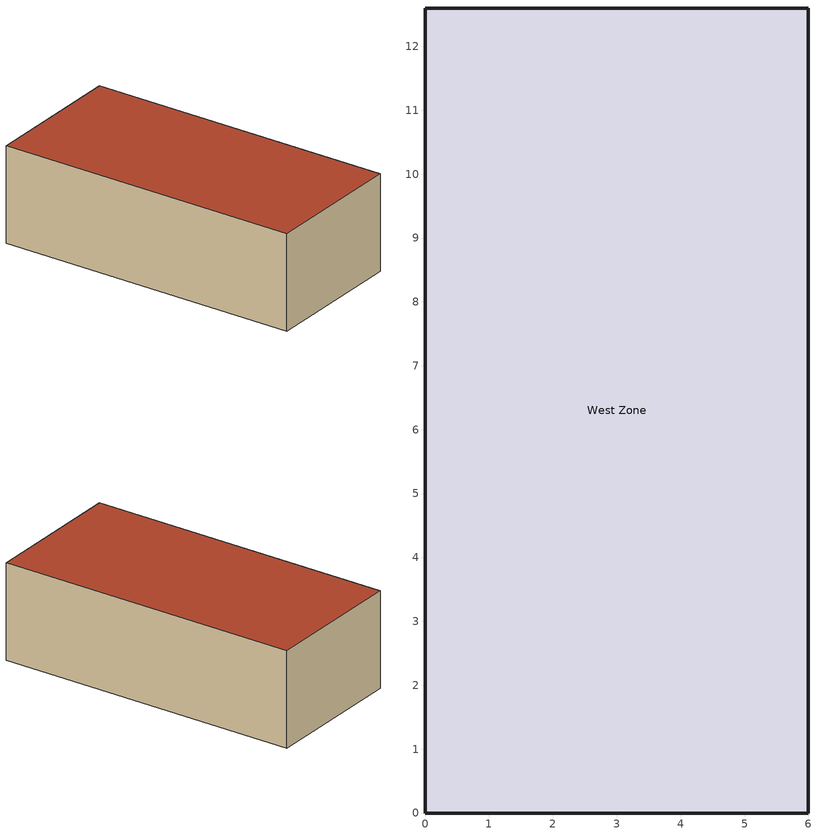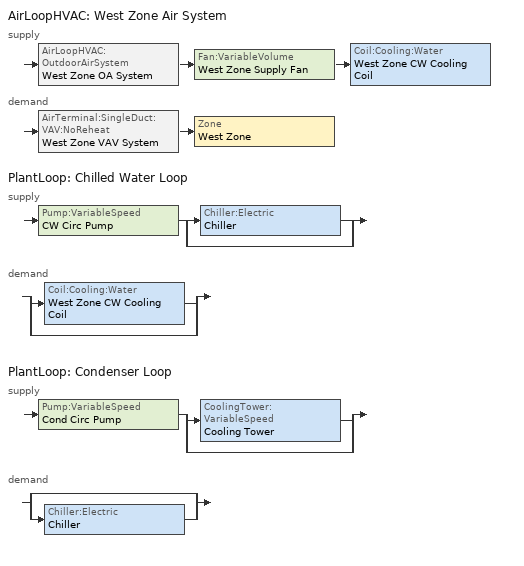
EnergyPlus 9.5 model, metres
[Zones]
West Zone
 floor ground (FLOOR): 6,0 0,0 0,12.6 6,12.6 z0
 wall outside (ext-walls): 0,0 6,0 6,12.6 0,12.6 0,0 z0:4
 roof outside (ROOF19): 0,12.6 0,0 6,0 6,12.6 z4
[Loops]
AirLoopHVAC 'West Zone Air System'
 supply: AirLoopHVAC:OutdoorAirSystem 'West Zone OA System' > Fan:VariableVolume 'West Zone Supply Fan' > Coil:Cooling:Water 'West Zone CW Cooling Coil'
 demand: AirTerminal:SingleDuct:VAV:NoReheat 'West Zone VAV System' > Zone 'West Zone'
PlantLoop 'Chilled Water Loop'
 supply: Pump:VariableSpeed 'CW Circ Pump' > split
  | Chiller:Electric 'Chiller'
  | bypass
 demand: split
  | Coil:Cooling:Water 'West Zone CW Cooling Coil'
  | bypass
PlantLoop 'Condenser Loop'
 supply: Pump:VariableSpeed 'Cond Circ Pump' > split
  | CoolingTower:VariableSpeed 'Cooling Tower'
  | bypass
 demand: split
  | bypass
  | Chiller:Electric 'Chiller'
[Building]
Simple One Zone (Wireframe DXF): North Axis {deg}=0; Terrain=Suburbs; Loads Convergence Tolerance Value {W}=.04; Temperature Convergence Tolerance Value {deltaC}=.004; Solar Distribution=MinimalShadowing; Maximum Number of Warmup Days=30; Minimum Number of Warmup Days=6
[Site:Location]
SINGAPORE: Latitude {deg}=1.37; Longitude {deg}=103.98; Time Zone {hr}=8; Elevation {m}=16
[SizingPeriod:DesignDay] Day of Month=21; Dry-Bulb Temperature Range Modifier Type=DefaultMultipliers; Barometric Pressure {Pa}=101133; Rain Indicator=No; Snow Indicator=No; Daylight Saving Time Indicator=No
Name | Month | Day Type | Maximum Dry-Bulb Temperature {C} | Daily Dry-Bulb Temperature Range {deltaC} | Humidity Condition Type | Wetbulb or DewPoint at Maximum Dry-Bulb {C} | Wind Speed {m/s} | Wind Direction {deg} | Solar Model Indicator | ASHRAE Clear Sky Optical Depth for Beam Irradiance (taub) | ASHRAE Clear Sky Optical Depth for Diffuse Irradiance (taud) | Enthalpy at Maximum Dry-Bulb {J/kg} | Sky Clearness
SINGAPORE Ann Clg .4% Condns DB=>MWB | 6 | SummerDesignDay | 33.2 | 5.5 | Wetbulb | 26.4 | 4.1 | 30 | ASHRAETau | 0.494 | 2.03
SINGAPORE Ann Clg .4% Condns DP=>MDB | 6 | SummerDesignDay | 29.5 | 5.5 | Dewpoint | 27 | 4.1 | 30 | ASHRAETau | 0.494 | 2.03
SINGAPORE Ann Clg .4% Condns Enth=>MDB | 6 | SummerDesignDay | 30.9 | 5.5 | Enthalpy |  | 4.1 | 30 | ASHRAETau | 0.494 | 2.03 | 88500
SINGAPORE Ann Clg .4% Condns WB=>MDB | 6 | SummerDesignDay | 30.7 | 5.5 | Wetbulb | 27.7 | 4.1 | 30 | ASHRAETau | 0.494 | 2.03
SINGAPORE Ann Htg 99.6% Condns DB | 12 | WinterDesignDay | 23 | 0 | Wetbulb | 23 | 2 | 320 | ASHRAEClearSky |  |  |  | 0
SINGAPORE Ann Htg Wind 99.6% Condns WS=>MCDB | 12 | WinterDesignDay | 28 | 0 | Wetbulb | 28 | 8.3 | 320 | ASHRAEClearSky |  |  |  | 0
SINGAPORE Ann Hum_n 99.6% Condns DP=>MCDB | 12 | WinterDesignDay | 28.4 | 0 | Dewpoint | 20.9 | 2 | 320 | ASHRAEClearSky |  |  |  | 0
[Site:GroundTemperature:Shallow]
20.03, 20.03, 20.13, 20.3, 20.43, 20.52, 20.62, 20.77, 20.78, 20.55, 20.44, 20.2
[Site:GroundTemperature:BuildingSurface]
20.03, 20.03, 20.13, 20.3, 20.43, 20.52, 20.62, 20.77, 20.78, 20.55, 20.44, 20.2
[Site:GroundTemperature:Deep]
16.1, 16.1, 16.1, 16.1, 16.1, 16.1, 16.1, 16.1, 16.1, 16.1, 16.1, 16.1
[Material:NoMass]
R19LAYER: Roughness=Rough; Thermal Resistance {m2-K/W}=3.344; Thermal Absorptance=0.9; Solar Absorptance=0.75; Visible Absorptance=0.75
[Material] Thermal Absorptance=0.9
Name | Roughness | Thickness {m} | Conductivity {W/m-K} | Density {kg/m3} | Specific Heat {J/kg-K} | Solar Absorptance | Visible Absorptance
C5 - 4 IN HW CONCRETE | MediumRough | 0.101498 | 1.729577 | 2242.585 | 836.8 | 0.65 | 0.65
1IN Stucco | Smooth | 0.0253 | 0.6918 | 1858 | 837 | 0.92 | 0.92
8IN Concrete HW | MediumRough | 0.2033 | 1.7296 | 2243 | 837 | 0.65 | 0.65
Wall Insulation [5] | MediumRough | 0.0453 | 0.0432 | 91 | 837 | 0.5 | 0.5
1/2IN Gypsum | Smooth | 0.0127 | 0.16 | 784.9 | 830 | 0.92 | 0.92
[Construction]
ext-walls: 1IN Stucco, 8IN Concrete HW, Wall Insulation [5], 1/2IN Gypsum
FLOOR: C5 - 4 IN HW CONCRETE
ROOF19: R19LAYER
[Zone]
West Zone: Type=1; Multiplier=1; Ceiling Height {m}=autocalculate; Volume {m3}=autocalculate
[Zone equipment]
West Zone: West Zone VAV System
[AirTerminal:SingleDuct:VAV:NoReheat]
West Zone VAV System: Availability Schedule=FanAndCoilAvailSched; Maximum Air Flow Rate {m3/s}=autosize; Zone Minimum Air Flow Input Method=Constant; Constant Minimum Air Flow Fraction=0.4
[AirLoopHVAC]
West Zone Air System: Design Supply Air Flow Rate {m3/s}=autosize
[AvailabilityManager:Scheduled]
West Data Center Avail: Schedule=FanAndCoilAvailSched
[SetpointManager:MixedAir]
West Zone Mixed Air Temp Manager: Control Variable=Temperature; Setpoint Node or NodeList=West Zone Mixed Air Node
[Controller:OutdoorAir]
West Data Center OA Controller: Minimum Outdoor Air Flow Rate {m3/s}=autosize; Maximum Outdoor Air Flow Rate {m3/s}=autosize; Economizer Control Type=FixedDryBulb; Economizer Maximum Limit Dry-Bulb Temperature {C}=23; Economizer Maximum Limit Dewpoint Temperature {C}=13.5; Economizer Minimum Limit Dry-Bulb Temperature {C}=-20; Lockout Type=NoLockout; Minimum Limit Type=FixedMinimum; Minimum Outdoor Air Schedule=OAFractionSched
[Sizing:System]
West Zone Air System: Type of Load to Size On=Sensible; Design Outdoor Air Flow Rate {m3/s}=Autosize; Central Heating Maximum System Air Flow Ratio=0.3; Preheat Design Temperature {C}=7; Preheat Design Humidity Ratio {kgWater/kgDryAir}=0.008; Precool Design Temperature {C}=12.8; Precool Design Humidity Ratio {kgWater/kgDryAir}=0.008; Central Cooling Design Supply Air Temperature {C}=12.8; Central Heating Design Supply Air Temperature {C}=12.8; Type of Zone Sum to Use=NonCoincident; 100% Outdoor Air in Cooling=Yes; 100% Outdoor Air in Heating=Yes; Central Cooling Design Supply Air Humidity Ratio {kgWater/kgDryAir}=0.0085; Central Heating Design Supply Air Humidity Ratio {kgWater/kgDryAir}=0.008; Cooling Supply Air Flow Rate Method=DesignDay; Cooling Supply Air Flow Rate {m3/s}=0; Cooling Supply Air Flow Rate Per Floor Area {m3/s-m2}=0.00996765; Cooling Fraction of Autosized Cooling Supply Air Flow Rate=1; Cooling Supply Air Flow Rate Per Unit Cooling Capacity {m3/s-W}=3.94755e-05; Heating Supply Air Flow Rate Method=DesignDay; Heating Supply Air Flow Rate {m3/s}=0; Heating Supply Air Flow Rate Per Floor Area {m3/s-m2}=0.00996765; Heating Fraction of Autosized Heating Supply Air Flow Rate=1; Heating Fraction of Autosized Cooling Supply Air Flow Rate=1; Heating Supply Air Flow Rate Per Unit Heating Capacity {m3/s-W}=3.15882e-05; System Outdoor Air Method=ZoneSum; Zone Maximum Outdoor Air Fraction=1; Cooling Design Capacity Method=CoolingDesignCapacity; Cooling Design Capacity {W}=Autosize; Cooling Design Capacity Per Floor Area {W/m2}=234.7; Fraction of Autosized Cooling Design Capacity=1; Heating Design Capacity Method=HeatingDesignCapacity; Heating Design Capacity {W}=Autosize; Heating Design Capacity Per Floor Area {W/m2}=157; Fraction of Autosized Heating Design Capacity=1; Central Cooling Capacity Control Method=OnOff
[Fan:VariableVolume]
West Zone Supply Fan: Availability Schedule=FanAndCoilAvailSched; Fan Total Efficiency=0.7; Pressure Rise {Pa}=300; Maximum Flow Rate {m3/s}=30; Fan Power Minimum Flow Rate Input Method=Fraction; Fan Power Minimum Flow Fraction=0.25; Motor Efficiency=0.9; Motor In Airstream Fraction=0; Fan Power Coefficient 1=0.350712; Fan Power Coefficient 2=0.308505; Fan Power Coefficient 3=-0.541374; Fan Power Coefficient 4=0.871988; Fan Power Coefficient 5=0
[PlantLoop] Fluid Type=Water; Maximum Loop Temperature {C}=100; Minimum Loop Temperature {C}=3; Maximum Loop Flow Rate {m3/s}=autosize; Minimum Loop Flow Rate {m3/s}=0; Plant Loop Volume {m3}=autocalculate; Load Distribution Scheme=Optimal
Name | Plant Equipment Operation Scheme
Chilled Water Loop | CW Loop Operation
Condenser Loop | Tower Loop Operation
[Chiller:Electric]
Chiller: Condenser Type=WaterCooled; Nominal Capacity {W}=autosize; Nominal COP {W/W}=2.5; Minimum Part Load Ratio=0.15; Maximum Part Load Ratio=1; Optimum Part Load Ratio=0.65; Design Condenser Inlet Temperature {C}=29.44; Temperature Rise Coefficient=2.682759; Design Chilled Water Outlet Temperature {C}=6.667; Design Chilled Water Flow Rate {m3/s}=autosize; Design Condenser Fluid Flow Rate {m3/s}=autosize; Coefficient 1 of Capacity Ratio Curve=0.944836; Coefficient 2 of Capacity Ratio Curve=-0.0570088; Coefficient 3 of Capacity Ratio Curve=-0.00185486; Coefficient 1 of Power Ratio Curve=1.907846; Coefficient 2 of Power Ratio Curve=-1.20499; Coefficient 3 of Power Ratio Curve=0.263462; Coefficient 1 of Full Load Ratio Curve=0.03303; Coefficient 2 of Full Load Ratio Curve=0.6852; Coefficient 3 of Full Load Ratio Curve=0.2818; Chilled Water Outlet Temperature Lower Limit {C}=5; Chiller Flow Mode=NotModulated
[Pump:VariableSpeed] Design Maximum Flow Rate {m3/s}=autosize; Design Power Consumption {W}=autosize; Fraction of Motor Inefficiencies to Fluid Stream=0; Coefficient 1 of the Part Load Performance Curve=0; Coefficient 2 of the Part Load Performance Curve=1; Coefficient 3 of the Part Load Performance Curve=0; Coefficient 4 of the Part Load Performance Curve=0; Design Minimum Flow Rate {m3/s}=0; Pump Control Type=INTERMITTENT
Name | Design Pump Head {Pa} | Motor Efficiency
CW Circ Pump | 160000 | 0.87
Cond Circ Pump | 140000 | 0.9
[Coil:Cooling:Water]
West Zone CW Cooling Coil: Availability Schedule=WestChWaterCoilAvailSched; Design Water Flow Rate {m3/s}=autosize; Design Air Flow Rate {m3/s}=autosize; Design Inlet Water Temperature {C}=autosize; Design Inlet Air Temperature {C}=autosize; Design Outlet Air Temperature {C}=autosize; Design Inlet Air Humidity Ratio {kgWater/kgDryAir}=autosize; Design Outlet Air Humidity Ratio {kgWater/kgDryAir}=autosize; Type of Analysis=SimpleAnalysis; Heat Exchanger Configuration=CrossFlow
[Controller:WaterCoil]
West CW Coil Controller: Control Variable=Temperature; Action=Reverse; Actuator Variable=FLOW; Controller Convergence Tolerance {deltaC}=autosize; Maximum Actuated Flow {m3/s}=autosize; Minimum Actuated Flow {m3/s}=0
[PlantEquipmentOperationSchemes]
Name | Control Scheme 1 | Control Scheme 1 Schedule
CW Loop Operation | CW Loop Cooling Load | Chiller AlwaysOnSchedule
Tower Loop Operation | Tower Load | Tower AlwaysOnSchedule
[PlantEquipmentOperation:CoolingLoad] Load Range 1 Lower Limit {W}=0; Load Range 1 Upper Limit {W}=1000000000
Name | Range 1 Equipment List
CW Loop Cooling Load | Chiller Plant
Tower Load | Tower Plant
[PlantEquipmentList]
Chiller Plant: Chiller
Tower Plant: Cooling Tower
[Sizing:Plant]
Name | Loop Type | Design Loop Exit Temperature {C} | Loop Design Temperature Difference {deltaC}
Chilled Water Loop | Cooling | 7 | 4
Condenser Loop | Condenser | 20 | 5
[CoolingTower:VariableSpeed]
Cooling Tower: Model Type=YorkCalcUserDefined; Model Coefficient=YorkCalc Default Tower Model; Design Water Flow Rate {m3/s}=autosize; Design Air Flow Rate {m3/s}=autosize; Design Fan Power {W}=autosize; Fan Power Ratio Function of Air Flow Rate Ratio Curve=CoolingTowerFanRatioCurve; Minimum Air Flow Rate Ratio=0.2; Fraction of Tower Capacity in Free Convection Regime=0.125; Basin Heater Capacity {W/K}=450; Basin Heater Setpoint Temperature {C}=4.5; Evaporation Loss Mode=SaturatedExit; Drift Loss Percent {percent}=0.05; Blowdown Calculation Mode=ConcentrationRatio; Blowdown Concentration Ratio=4
[CoolingTowerPerformance:YorkCalc]
YorkCalc Default Tower Model: Minimum Inlet Air Wet-Bulb Temperature {C}=-34.4; Maximum Inlet Air Wet-Bulb Temperature {C}=26.6667; Minimum Range Temperature {deltaC}=1.1111; Maximum Range Temperature {deltaC}=22.2222; Minimum Approach Temperature {deltaC}=1.1111; Maximum Approach Temperature {deltaC}=40; Minimum Water Flow Rate Ratio=0.5; Maximum Water Flow Rate Ratio=4; Maximum Liquid to Gas Ratio=8; Coefficient 1=-0.359741; Coefficient 2=-0.0550536; Coefficient 3=0.00238504; Coefficient 4=0.173927; Coefficient 5=-0.0248474; Coefficient 6=0.000484302; Coefficient 7=-0.00558985; Coefficient 8=0.000577008; Coefficient 9=-1.34243e-05; Coefficient 10=2.84766; Coefficient 11=-0.121765; Coefficient 12=0.00145992; Coefficient 13=1.68043; Coefficient 14=-0.0166921; Coefficient 15=-0.000719053; Coefficient 16=-0.0254852; Coefficient 17=4.87492e-05; Coefficient 18=2.71923e-05; Coefficient 19=-0.0653766; Coefficient 20=-0.00227817; Coefficient 21=0.000250025; Coefficient 22=-0.0910565; Coefficient 23=0.00318176; Coefficient 24=3.86218e-05; Coefficient 25=-0.00342854; Coefficient 26=8.5659e-06; Coefficient 27=-1.51682e-06
[SetpointManager:FollowOutdoorAirTemperature]
CondenserControl SetpointManager: Control Variable=Temperature; Reference Temperature Type=OutdoorAirWetBulb; Offset Temperature Difference {deltaC}=0; Maximum Setpoint Temperature {C}=80; Minimum Setpoint Temperature {C}=10; Setpoint Node or NodeList=Condenser Supply Outlet Node
[Sizing:Zone]
West Zone: Zone Cooling Design Supply Air Temperature Input Method=SupplyAirTemperature; Zone Cooling Design Supply Air Temperature {C}=19; Zone Heating Design Supply Air Temperature Input Method=SupplyAirTemperature; Zone Heating Design Supply Air Temperature {C}=40; Zone Cooling Design Supply Air Humidity Ratio {kgWater/kgDryAir}=0.0085; Zone Heating Design Supply Air Humidity Ratio {kgWater/kgDryAir}=0.008; Design Specification Outdoor Air Object=SZ DSOA West Zone; Cooling Design Air Flow Method=DesignDay; Cooling Design Air Flow Rate {m3/s}=0; Cooling Minimum Air Flow per Zone Floor Area {m3/s-m2}=0.000762; Cooling Minimum Air Flow {m3/s}=0; Cooling Minimum Air Flow Fraction=0; Heating Design Air Flow Method=DesignDay; Heating Design Air Flow Rate {m3/s}=0; Heating Maximum Air Flow per Zone Floor Area {m3/s-m2}=0.002032; Heating Maximum Air Flow {m3/s}=0.141576; Heating Maximum Air Flow Fraction=0.3; Account for Dedicated Outdoor Air System=No; Dedicated Outdoor Air System Control Strategy=NeutralSupplyAir; Dedicated Outdoor Air Low Setpoint Temperature for Design {C}=autosize; Dedicated Outdoor Air High Setpoint Temperature for Design {C}=autosize
[DesignSpecification:OutdoorAir]
SZ DSOA West Zone: Outdoor Air Method=flow/person; Outdoor Air Flow per Person {m3/s-person}=0.0125; Outdoor Air Flow per Zone Floor Area {m3/s-m2}=0; Outdoor Air Flow per Zone {m3/s}=0
[People]
West Zone PEOPLE: Zone or ZoneList=West Zone; Number of People Schedule=OFFICE OCCUPANCY; Number of People Calculation Method=people; Number of People=0; Fraction Radiant=0.3; Activity Level Schedule=Activity Sch; Carbon Dioxide Generation Rate {m3/s-W}=3.82E-8; Mean Radiant Temperature Calculation Type=zoneaveraged; Work Efficiency Schedule=Work Eff Sch; Clothing Insulation Calculation Method=ClothingInsulationSchedule; Clothing Insulation Schedule=Clothing Sch; Air Velocity Schedule=Air Velo Sch; Thermal Comfort Model 1 Type=FANGER
[Lights]
West Zone Lights: Zone or ZoneList=West Zone; Schedule=LIGHTS-1; Design Level Calculation Method=LightingLevel; Lighting Level {W}=284; Return Air Fraction=0; Fraction Radiant=0.59; Fraction Visible=0.2; Fraction Replaceable=0
[ElectricEquipment]
West Zone_MiscPlug_Equip: Zone or ZoneList=West Zone; Schedule=BLDG_EQUIP_SCH; Design Level Calculation Method=EquipmentLevel; Design Level {W}=0; Fraction Latent=0; Fraction Radiant=0.25; Fraction Lost=0
[ElectricEquipment:ITE:AirCooled]
WestDataCenter_Equip: Zone=West Zone; Air Flow Calculation Method=FlowControlWithApproachTemperatures; Design Power Input Calculation Method=Watts/Unit; Watts per Unit {W}=1000; Number of Units=299; Design Power Input Schedule=Data Center Operation Schedule; CPU Loading  Schedule=Data Center CPU Loading Schedule; CPU Power Input Function of Loading and Air Temperature Curve=Data Center Servers Power fLoadTemp; Design Fan Power Input Fraction=0.4; Design Fan Air Flow Rate per Power Input {m3/s-W}=0.0001; Air Flow Function of Loading and Air Temperature Curve=Data Center Servers Airflow fLoadTemp; Fan Power Input Function of Flow Curve=ECM FanPower fFlow; Design Entering Air Temperature {C}=15; Environmental Class=A3; Air Inlet Connection Type=AdjustedSupply; Design Recirculation Fraction=0.1; Recirculation Function of Loading and Supply Temperature Curve=Data Center Recirculation fLoadTemp; Design Electric Power Supply Efficiency=0.9; Electric Power Supply Efficiency Function of Part Load Ratio Curve=UPS Efficiency fPLR; Fraction of Electric Power Supply Losses to Zone=1; Supply Temperature Difference=0
[ZoneControl:Thermostat]
West Zone Thermostat: Zone or ZoneList=West Zone; Control Type Schedule=Zone Control Type Sched; Control 1=Temperature Setpoints
[ThermostatSetpoint:DualSetpoint]
Temperature Setpoints: Heating Setpoint Temperature Schedule=Heating Setpoints; Cooling Setpoint Temperature Schedule=Cooling Setpoints
[EnergyManagementSystem:ProgramCallingManager]
Calculate Power Utilization Effectiveness: EndOfZoneTimestepBeforeZoneReporting; CalculatePUE
[EnergyManagementSystem:Sensor] Output:Variable or Output:Meter Index Key=Whole Building
Name | Output:Variable or Output:Meter
IT_Equip_Power | Facility Total Building Electricity Demand Rate
Whole_Building_Power | Facility Total Electricity Demand Rate
Whole_HVAC_Power | Facility Total HVAC Electricity Demand Rate
[EnergyManagementSystem:OutputVariable]
Power Utilization Effectiveness: EMS Variable=PUE_Value; Type of Data in Variable=Averaged; Update Frequency=SystemTimeStep
[EnergyManagementSystem:GlobalVariable]
PUE_Value
[EnergyManagementSystem:Program]
CalculatePUE: IF IT_Equip_power > 0.0; set PUE_Value = whole_building_power / IT_Equip_power; ELSE; set PUE_Value = 0.0; ENDIF
[Schedule:Compact]
OAFractionSched: Through: 12/31, For: AllDays, Until: 7:00, 0.05, Until: 18:00, 1, Until: 24:00, 0.05
Chiller AlwaysOnSchedule; Tower AlwaysOnSchedule: THROUGH: 12/31, FOR: AllDays, UNTIL: 24:00, 1
OFFICE OCCUPANCY: Through: 12/31, For: WeekDays SummerDesignDay, Until: 6:00, 0, Until: 7:00, 0.1, Until: 8:00, 0.5, Until: 12:00, 1, Until: 13:00, 0.5, Until: 16:00, 1, Until: 17:00, 0.5, Until: 18:00, 0.1, Until: 24:00, 0, For: AllOtherDays, Until: 24:00, 0
Activity Sch: Through: 12/31, For: AllDays, Until: 24:00, 131.8
Work Eff Sch: Through: 12/31, For: AllDays, Until: 24:00, 0
Clothing Sch; FanAndCoilAvailSched; WestChWaterCoilAvailSched: Through: 12/31, For: AllDays, Until: 24:00, 1
Air Velo Sch: Through: 12/31, For: AllDays, Until: 24:00, 0.137
BLDG_EQUIP_SCH: Through: 12/31, For: Weekdays, Until: 08:00, 0.4, Until: 12:00, 0.9, Until: 13:00, 0.8, Until: 17:00, 0.9, Until: 18:00, 0.5, Until: 24:00, 0.4, For: SummerDesignDay, Until: 24:00, 1, For: Saturday, Until: 06:00, 0.3, Until: 08:00, 0.4, Until: 12:00, 0.5, Until: 17:00, 0.35, Until: 24:00, 0.3, For: WinterDesignDay, Until: 24:00, 0, For: Sunday Holidays AllOtherDays, Until: 24:00, 0.3
Data Center CPU Loading Schedule: Through: 12/31, For: SummerDesignDay, Until: 24:00, 1, For: AllOtherDays, Until: 6:00, 0.5, Until: 8:00, 0.75, Until: 18:00, 1, Until: 24:00, 0.8
LIGHTS-1: Through: 12/31, For: Weekdays SummerDesignDay WinterDesignDay, Until: 24:00, 1, For: AllOtherDays, Until: 24:00, 1
Zone Control Type Sched: Through: 12/31, For: AllDays, Until: 24:00, 4
Heating Setpoints: Through: 12/31, For: AllDays, Until: 24:00, 18
Cooling Setpoints: Through: 12/31, For: AllDays, Until: 24:00, 27
[Curve:Cubic]
CoolingTowerFanRatioCurve: Coefficient1 Constant=-0.00931516; Coefficient2 x=0.0512334; Coefficient3 x**2=-0.0838365; Coefficient4 x**3=1.04192; Minimum Value of x=0.15; Maximum Value of x=1
[Curve:Quadratic] Coefficient3 x**2=0; Minimum Value of x=0; Maximum Value of x=99
Name | Coefficient1 Constant | Coefficient2 x
ECM FanPower fFlow | 0 | 1
UPS Efficiency fPLR | 1 | 0
[Curve:Biquadratic] Coefficient3 x**2=0; Coefficient4 y=0; Coefficient5 y**2=0; Coefficient6 x*y=0; Minimum Value of x=0; Maximum Value of x=1.5; Minimum Curve Output=0; Maximum Curve Output=99; Input Unit Type for X=Dimensionless; Input Unit Type for Y=Temperature; Output Unit Type=Dimensionless
Name | Coefficient1 Constant | Coefficient2 x | Minimum Value of y | Maximum Value of y
Data Center Servers Power fLoadTemp; Data Center Servers Airflow fLoadTemp | 0 | 1 | 15 | 30
Data Center Recirculation fLoadTemp | 1 | 0 | -10 | 99
[Schedule:Constant]
Data Center Operation Schedule: Any Number, 1
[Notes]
1ZoneDataCenterHVAC_Alibaba.idf
Basic file description:  Basic test for Single Zone Air Loop System For Data Center Application.
HVAC Components include:  Air Economizer, Direct Evaporative Cooler,
Indirect Evaporative Coolers, Single Speed DX Cooling Coil,
Chilled Water Coil and VAV with No Reheat Air Terminal Unit.
Mass walls.  Regular slab floor. 1 Thermal Zones, no supply plenum
Regular roof.  No Windows. Air cooled IT equipment (ITE).
Highlights:              Example of single zone Airloop HVAC system for Data Center Application
Simulation Location/Run: CHICAGO_OHARE_INTL_IL_USA, 2 design days, four run periods,
Run Control executes four single day run periods (see RUN PERIOD object)
Location:                Chicago, IL
Design Days:             Chicago Ohare Intl Ap IL USA Annual Heating 99%, MaxDB=-16.6°C
Chicago Ohare Intl Ap IL USA Annual Cooling (DB=>MWB) 1%, MaxDB=31.6°C MWB=23°C
Run Period (Weather File): 1/1 - 12/31.
Run Control:             Zone sizing, weather file run period control
Building: Fictional 1 zone building
The building is oriented due north.
Floor Area:        491.34 m2
Number of Stories: 1
Zone Description Details:
(0,0,0)                 (0,12.6,0)      ---> True North
|                   West Zone      |
|                      Inlet Node  |<--SPLITTER--<  <--------|
|                                  |                  AirLoopHVAC ( Data Center )
|                    Return Node   |>----MXER---->  >--------|
Internal gains description:     Air cooled ITE and lights.
Interzone Surfaces:             None
Internal Mass:                  None
People:                         0 Occupants
Lights:                         284 Watts
Equipment:                      0 Watts
IT Equipment:                   200 Watts/m2
Detached Shading:               None
Daylight:                       None
Natural Ventilation:            None
Compact Schedules:              Yes
Solar Distribution:             MinimalShadowing
HVAC:                           AirLoopHVAC serving a single thermal zone as a Data Center
There are two data centers, and each data center is served
by its own airloopHVAC.  The air loops has a DX cooling coil
and a chilled water cooling coil.
For west zone (West data Center) the chilled water coil is
always scheduled off.  For East zone (East data Center) the
DX cooling coil is always scheduled off. But the schedules
can be modified to allow to the DX and Chilled water coils
to run alternately during the day and night or during week
days and week ends.
Zonal Equipment:                none
Central Air Handling Equipment: Yes (Serving single zone)
System Equipment Autosize:      Yes
Purchased Cooling:              No
Purchased Heating:              No
Purchased Chilled Water:        No
Purchased Hot Water:            No
Air Terminal Unit Type:         AirTerminal:SingleDuct:VAV:NoReheat
Evaporative Cooler:             EvaporativeCooler:Direct:ResearchSpecial, EvaporativeCooler:Indirect:ResearchSpecial
Coils:                          Coil:Cooling:DX:SingleSpeed, Coil:Cooling:Water
Pumps:                          Pump:VariableSpeed
Boilers:                        None
Standard Reports:               Variable Dictionary, Surfaces (dxf-wireframe), Meter File
Timestep or Hourly Variables:   Timestep
Time bins Report:               None
HTML Report:                    None
Environmental Emissions:        None
Utility Tariffs:                None
